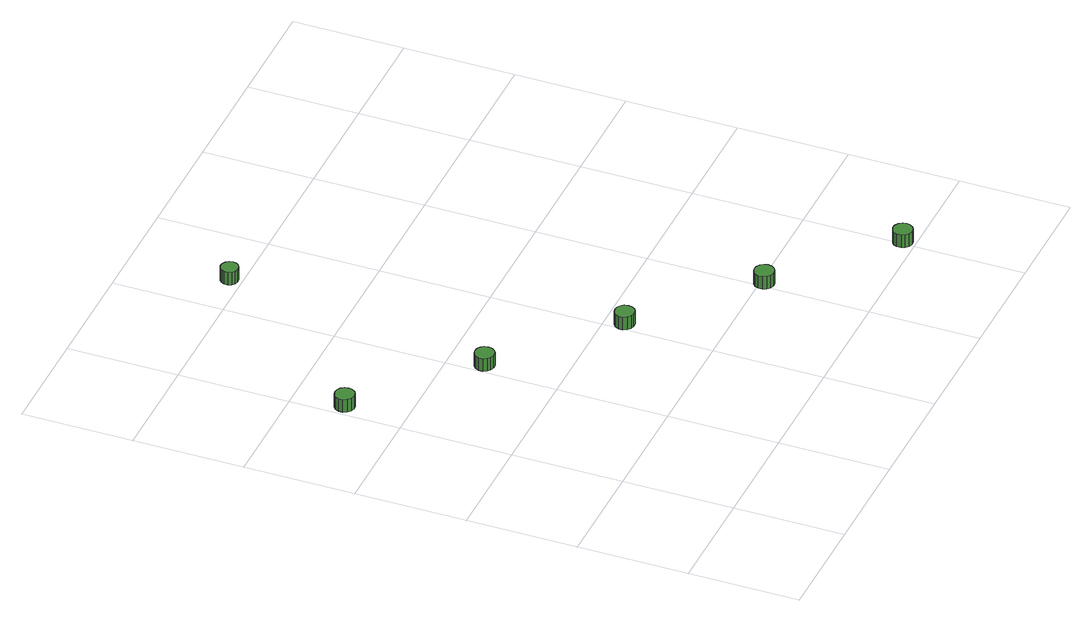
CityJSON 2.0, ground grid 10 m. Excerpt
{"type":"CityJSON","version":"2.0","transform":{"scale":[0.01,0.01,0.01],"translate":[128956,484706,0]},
"CityObjects":{
"tree1":{"type":"SolitaryVegetationObject","attributes":{"function":"something"},"geometry":[{"type":"MultiSurface","lod":"1","boundaries":[[[0,1,2,3,4,5,6,7,8,9,10,11,12,13,14]],[[15,16,17,18,19,20,21,22,23,24,25,26,27,28,29]],[[0,29,28,1]],[[1,28,27,2]],[[2,27,26,3]],[[3,26,25,4]],[[4,25,24,5]],[[5,24,23,6]],[[6,23,22,7]],[[7,22,21,8]],[[8,21,20,9]],[[9,20,19,10]],[[10,19,18,11]],[[11,18,17,12]],[[12,17,16,13]],[[13,16,15,14]],[[14,15,29,0]]]}]},
"tree2":{"type":"SolitaryVegetationObject","attributes":{"function":"something"},"geometry":[{"type":"MultiSurface","lod":"1","boundaries":[[[30,31,32,33,34,35,36,37,38,39,40,41,42,43,44]],[[45,46,47,48,49,50,51,52,53,54,55,56,57,58,59]],[[30,59,58,31]],[[31,58,57,32]],[[32,57,56,33]],[[33,56,55,34]],[[34,55,54,35]],[[35,54,53,36]],[[36,53,52,37]],[[37,52,51,38]],[[38,51,50,39]],[[39,50,49,40]],[[40,49,48,41]],[[41,48,47,42]],[[42,47,46,43]],[[43,46,45,44]],[[44,45,59,30]]]}]},
"tree3":{"type":"SolitaryVegetationObject","attributes":{"function":"something"},"geometry":[{"type":"MultiSurface","lod":"1","boundaries":[[[60,61,62,63,64,65,66,67,68,69,70,71,72,73,74]],[[75,76,77,78,79,80,81,82,83,84,85,86,87,88,89]],[[60,89,88,61]],[[61,88,87,62]],[[62,87,86,63]],[[63,86,85,64]],[[64,85,84,65]],[[65,84,83,66]],[[66,83,82,67]],[[67,82,81,68]],[[68,81,80,69]],[[69,80,79,70]],[[70,79,78,71]],[[71,78,77,72]],[[72,77,76,73]],[[73,76,75,74]],[[74,75,89,60]]]}]},
"tree4":{"type":"SolitaryVegetationObject","attributes":{"function":"something"},"geometry":[{"type":"MultiSurface","lod":"1","boundaries":[[[90,91,92,93,94,95,96,97,98,99,100,101,102,103,104]],[[105,106,107,108,109,110,111,112,113,114,115,116,117,118,119]],[[90,119,118,91]],[[91,118,117,92]],[[92,117,116,93]],[[93,116,115,94]],[[94,115,114,95]],[[95,114,113,96]],[[96,113,112,97]],[[97,112,111,98]],[[98,111,110,99]],[[99,110,109,100]],[[100,109,108,101]],[[101,108,107,102]],[[102,107,106,103]],[[103,106,105,104]],[[104,105,119,90]]]}]},
"tree5":{"type":"SolitaryVegetationObject","attributes":{"function":"something"},"geometry":[{"type":"MultiSurface","lod":"1","boundaries":[[[120,121,122,123,124,125,126,127,128,129,130,131,132,133,134]],[[135,136,137,138,139,140,141,142,143,144,145,146,147,148,149]],[[120,149,148,121]],[[121,148,147,122]],[[122,147,146,123]],[[123,146,145,124]],[[124,145,144,125]],[[125,144,143,126]],[[126,143,142,127]],[[127,142,141,128]],[[128,141,140,129]],[[129,140,139,130]],[[130,139,138,131]],[[131,138,137,132]],[[132,137,136,133]],[[133,136,135,134]],[[134,135,149,120]]]}]},
"tree6":{"type":"SolitaryVegetationObject","attributes":{"function":"something"},"geometry":[{"type":"MultiSurface","lod":"1","boundaries":[[[150,151,152,153,154,155,156,157,158,159,160,161,162,163,164]],[[165,166,167,168,169,170,171,172,173,174,175,176,177,178,179]],[[150,179,178,151]],[[151,178,177,152]],[[152,177,176,153]],[[153,176,175,154]],[[154,175,174,155]],[[155,174,173,156]],[[156,173,172,157]],[[157,172,171,158]],[[158,171,170,159]],[[159,170,169,160]],[[160,169,168,161]],[[161,168,167,162]],[[162,167,166,163]],[[163,166,165,164]],[[164,165,179,150]]]}]}
},
"vertices":[
[209,3548,167],[202,3583,167],[180,3613,167],[149,3631,167],[113,3635,167],[78,3623,167],[51,3599,167],[37,3566,167],[37,3530,167],[51,3497,167],[78,3473,167],[113,3461,167],[149,3465,167],[180,3483,167],[202,3513,167],[202,3513,38],[180,3483,38],[149,3465,38],[113,3461,38],[78,3473,38],[51,3497,38],[37,3530,38],[37,3566,38],[51,3599,38],[78,3623,38],[113,3635,38],[149,3631,38],[180,3613,38],[202,3583,38],[209,3548,38],
[1186,2686,168],[1178,2722,168],[1157,2751,168],[1126,2769,168],[1089,2773,168],[1055,2762,168],[1028,2737,168],[1013,2704,168],[1013,2668,168],[1028,2635,168],[1055,2611,168],[1089,2599,168],[1126,2603,168],[1157,2621,168],[1178,2651,168],[1178,2651,39],[1157,2621,39],[1126,2603,39],[1089,2599,39],[1055,2611,39],[1028,2635,39],[1013,2668,39],[1013,2704,39],[1028,2737,39],[1055,2762,39],[1089,2773,39],[1126,2769,39],[1157,2751,39],[1178,2722,39],[1186,2686,39],
[2169,1824,168],[2162,1860,168],[2140,1889,168],[2109,1907,168],[2073,1911,168],[2038,1900,168],[2012,1875,168],[1997,1842,168],[1997,1806,168],[2012,1773,168],[2038,1749,168],[2073,1738,168],[2109,1741,168],[2140,1759,168],[2162,1789,168],[2162,1789,39],[2140,1759,39],[2109,1741,39],[2073,1738,39],[2038,1749,39],[2012,1773,39],[1997,1806,39],[1997,1842,39],[2012,1875,39],[2038,1900,39],[2073,1911,39],[2109,1907,39],[2140,1889,39],[2162,1860,39],[2169,1824,39],
[1436,5088,218],[1429,5120,218],[1409,5147,218],[1381,5163,218],[1348,5167,218],[1317,5156,218],[1293,5134,218],[1279,5104,218],[1279,5072,218],[1293,5042,218],[1317,5020,218],[1348,5010,218],[1381,5013,218],[1409,5029,218],[1429,5056,218],[1429,5056,89],[1409,5029,89],[1381,5013,89],[1348,5010,89],[1317,5020,89],[1293,5042,89],[1279,5072,89],[1279,5104,89],[1293,5134,89],[1317,5156,89],[1348,5167,89],[1381,5163,89],[1409,5147,89],[1429,5120,89],[1436,5088,89],
[3141,962,170],[3133,998,170],[3111,1028,170],[3079,1047,170],[3043,1051,170],[3007,1039,170],[2980,1014,170],[2965,981,170],[2965,944,170],[2980,910,170],[3007,885,170],[3043,874,170],[3079,878,170],[3111,896,170],[3133,926,170],[3133,926,41],[3111,896,41],[3079,878,41],[3043,874,41],[3007,885,41],[2980,910,41],[2965,944,41],[2965,981,41],[2980,1014,41],[3007,1039,41],[3043,1051,41],[3079,1047,41],[3111,1028,41],[3133,998,41],[3141,962,41],
[4116,112,172],[4108,147,172],[4087,176,172],[4055,194,172],[4019,198,172],[3985,187,172],[3958,163,172],[3943,130,172],[3943,93,172],[3958,60,172],[3985,36,172],[4019,25,172],[4055,29,172],[4087,47,172],[4108,76,172],[4108,76,43],[4087,47,43],[4055,29,43],[4019,25,43],[3985,36,43],[3958,60,43],[3943,93,43],[3943,130,43],[3958,163,43],[3985,187,43],[4019,198,43],[4055,194,43],[4087,176,43],[4108,147,43],[4116,112,43]
]}
